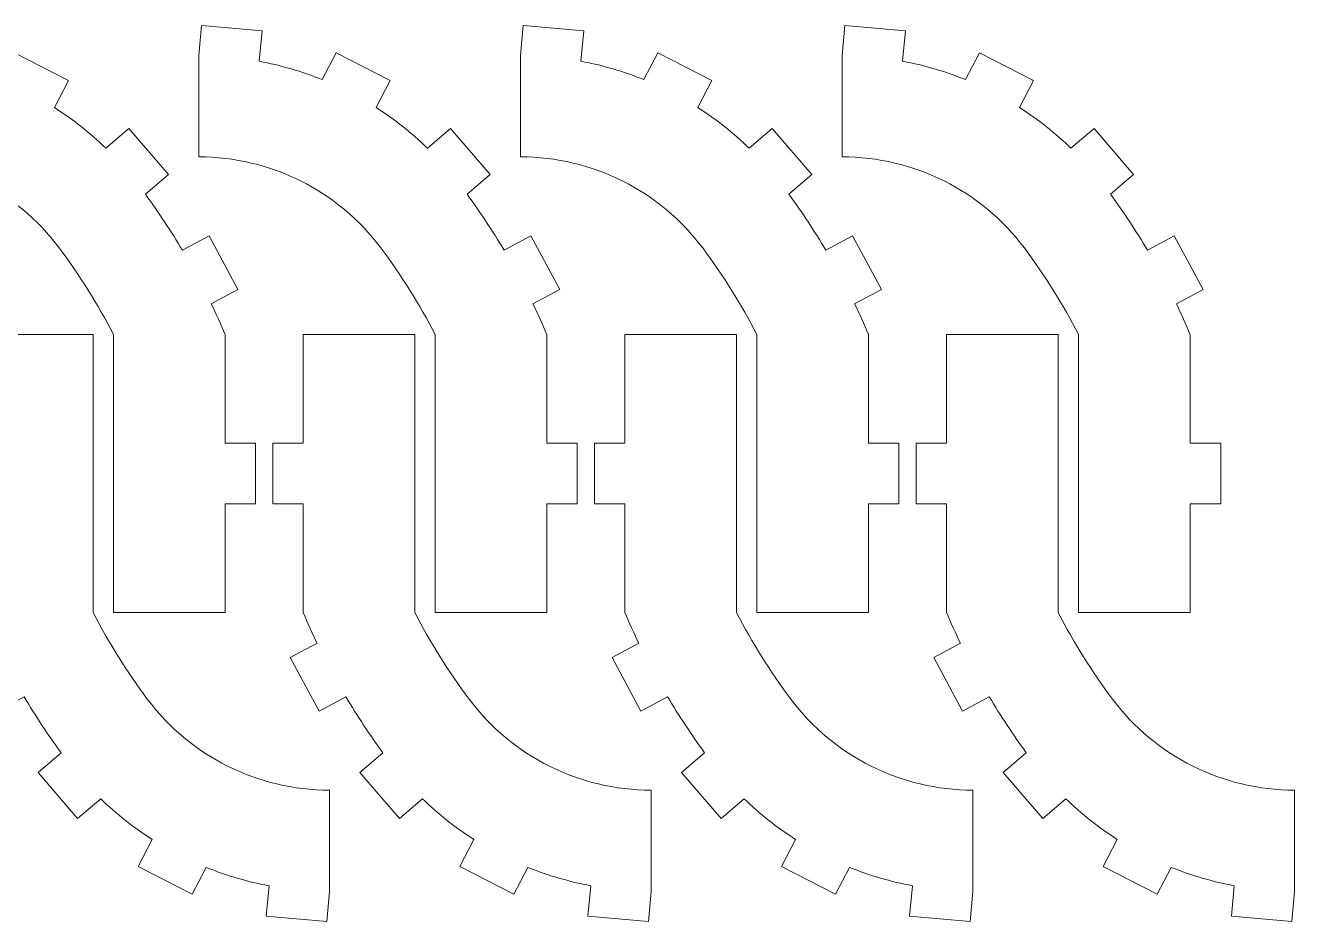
# Model space of a CAD drawing. Header units: millimetres. Extents: x -263 to 263, y -151 to 151.
# Drawn here: x 137.9 to 263.3, y 62.6 to 151.2 of the extents above; entities that cross this region are included whole.
import ezdxf

# ---------------------------------------------------------------- set-up
doc = ezdxf.new("R2010")
doc.units = ezdxf.units.MM
doc.header["$MEASUREMENT"] = 0
doc.layers.add('Camada 1', color=7, linetype='Continuous')

msp = doc.modelspace()

# ---------------------------------------------------------------- linework, layer by layer
at = {"layer": 'Camada 1', "lineweight": 20}
for points in [[(146.6189, 120.6356), (146.6189, 120.6356), (146.6189, 93.1902), (146.6189, 93.1902), (146.6189, 93.1902), (146.6189, 93.1902), (157.6592, 93.1902), (157.6592, 93.1902), (157.6592, 93.1902), (157.6592, 93.1902), (157.6592, 103.9129), (157.6592, 103.9129), (157.6592, 103.9129), (157.6592, 103.9129), (160.6592, 103.9129), (160.6592, 103.9129), (160.6592, 103.9129), (160.6592, 103.9129), (160.6592, 109.9129), (160.6592, 109.9129), (160.6592, 109.9129), (160.6592, 109.9129), (157.6592, 109.9129), (157.6592, 109.9129), (157.6592, 109.9129), (157.6592, 109.9129), (157.6592, 120.6356), (157.6592, 120.6356), (157.6592, 120.6356), (157.223, 121.6592), (156.7624, 122.6723), (156.2778, 123.6739), (156.2778, 123.6739), (156.2778, 123.6739), (158.9199, 125.0949), (158.9199, 125.0949), (158.9199, 125.0949), (158.9199, 125.0949), (156.078, 130.3791), (156.078, 130.3791), (156.078, 130.3791), (156.078, 130.3791), (153.4358, 128.9582), (153.4358, 128.9582), (153.4358, 128.9582), (152.3058, 130.8591), (151.0864, 132.7055), (149.7816, 134.491), (149.7816, 134.491), (149.7816, 134.491), (152.0536, 136.4405), (152.0536, 136.4405), (152.0536, 136.4405), (152.0536, 136.4405), (148.1465, 140.9939), (148.1465, 140.9939), (148.1465, 140.9939), (148.1465, 140.9939), (145.8697, 139.0404), (145.8697, 139.0404), (145.8697, 139.0404), (144.3139, 140.5466), (142.6115, 141.8935), (140.7878, 143.0611), (140.7878, 143.0611), (140.7878, 143.0611), (142.1652, 145.7262), (142.1652, 145.7262), (142.1652, 145.7262), (142.1652, 145.7262), (136.8351, 148.4811), (136.8351, 148.4811), (136.8351, 148.4811), (136.8351, 148.4811), (135.4576, 145.816), (135.4576, 145.816), (135.4576, 145.816), (133.4503, 146.6285), (131.3669, 147.2383), (129.2383, 147.6364), (129.2383, 147.6364), (129.2383, 147.6364), (129.5153, 150.6235), (129.5153, 150.6235), (129.5153, 150.6235), (129.5153, 150.6235), (123.5409, 151.1774), (123.5409, 151.1774), (123.5409, 151.1774), (123.5409, 151.1774), (123.264, 148.1902), (123.264, 148.1902), (123.264, 148.1902), (123.264, 148.1902), (123.264, 138.1902), (123.264, 138.1902), (123.264, 138.1902), (130.346, 138.1902), (137.0147, 134.8558), (141.264, 129.1902), (141.264, 129.1902), (143.286, 126.4941), (145.0774, 123.6325), (146.6189, 120.6356)], [(178.4025, 120.6356), (178.4025, 120.6356), (178.4025, 93.1902), (178.4025, 93.1902), (178.4025, 93.1902), (178.4025, 93.1902), (189.4428, 93.1902), (189.4428, 93.1902), (189.4428, 93.1902), (189.4428, 93.1902), (189.4428, 103.9129), (189.4428, 103.9129), (189.4428, 103.9129), (189.4428, 103.9129), (192.4428, 103.9129), (192.4428, 103.9129), (192.4428, 103.9129), (192.4428, 103.9129), (192.4428, 109.9129), (192.4428, 109.9129), (192.4428, 109.9129), (192.4428, 109.9129), (189.4428, 109.9129), (189.4428, 109.9129), (189.4428, 109.9129), (189.4428, 109.9129), (189.4428, 120.6356), (189.4428, 120.6356), (189.4428, 120.6356), (189.0066, 121.6592), (188.546, 122.6723), (188.0614, 123.6739), (188.0614, 123.6739), (188.0614, 123.6739), (190.7035, 125.0949), (190.7035, 125.0949), (190.7035, 125.0949), (190.7035, 125.0949), (187.8616, 130.3791), (187.8616, 130.3791), (187.8616, 130.3791), (187.8616, 130.3791), (185.2194, 128.9582), (185.2194, 128.9582), (185.2194, 128.9582), (184.0894, 130.8591), (182.87, 132.7055), (181.5652, 134.491), (181.5652, 134.491), (181.5652, 134.491), (183.8372, 136.4405), (183.8372, 136.4405), (183.8372, 136.4405), (183.8372, 136.4405), (179.9301, 140.9939), (179.9301, 140.9939), (179.9301, 140.9939), (179.9301, 140.9939), (177.6533, 139.0404), (177.6533, 139.0404), (177.6533, 139.0404), (176.0975, 140.5466), (174.3951, 141.8935), (172.5714, 143.0611), (172.5714, 143.0611), (172.5714, 143.0611), (173.9488, 145.7262), (173.9488, 145.7262), (173.9488, 145.7262), (173.9488, 145.7262), (168.6187, 148.4811), (168.6187, 148.4811), (168.6187, 148.4811), (168.6187, 148.4811), (167.2412, 145.816), (167.2412, 145.816), (167.2412, 145.816), (165.2339, 146.6285), (163.1505, 147.2383), (161.0219, 147.6364), (161.0219, 147.6364), (161.0219, 147.6364), (161.2989, 150.6235), (161.2989, 150.6235), (161.2989, 150.6235), (161.2989, 150.6235), (155.3245, 151.1774), (155.3245, 151.1774), (155.3245, 151.1774), (155.3245, 151.1774), (155.0476, 148.1902), (155.0476, 148.1902), (155.0476, 148.1902), (155.0476, 148.1902), (155.0476, 138.1902), (155.0476, 138.1902), (155.0476, 138.1902), (162.1296, 138.1902), (168.7983, 134.8558), (173.0476, 129.1902), (173.0476, 129.1902), (175.0696, 126.4941), (176.861, 123.6325), (178.4025, 120.6356)], [(210.1861, 120.6356), (210.1861, 120.6356), (210.1861, 93.1902), (210.1861, 93.1902), (210.1861, 93.1902), (210.1861, 93.1902), (221.2264, 93.1902), (221.2264, 93.1902), (221.2264, 93.1902), (221.2264, 93.1902), (221.2264, 103.9129), (221.2264, 103.9129), (221.2264, 103.9129), (221.2264, 103.9129), (224.2264, 103.9129), (224.2264, 103.9129), (224.2264, 103.9129), (224.2264, 103.9129), (224.2264, 109.9129), (224.2264, 109.9129), (224.2264, 109.9129), (224.2264, 109.9129), (221.2264, 109.9129), (221.2264, 109.9129), (221.2264, 109.9129), (221.2264, 109.9129), (221.2264, 120.6356), (221.2264, 120.6356), (221.2264, 120.6356), (220.7902, 121.6592), (220.3296, 122.6723), (219.845, 123.6739), (219.845, 123.6739), (219.845, 123.6739), (222.4871, 125.0949), (222.4871, 125.0949), (222.4871, 125.0949), (222.4871, 125.0949), (219.6452, 130.3791), (219.6452, 130.3791), (219.6452, 130.3791), (219.6452, 130.3791), (217.003, 128.9582), (217.003, 128.9582), (217.003, 128.9582), (215.873, 130.8591), (214.6536, 132.7055), (213.3488, 134.491), (213.3488, 134.491), (213.3488, 134.491), (215.6208, 136.4405), (215.6208, 136.4405), (215.6208, 136.4405), (215.6208, 136.4405), (211.7137, 140.9939), (211.7137, 140.9939), (211.7137, 140.9939), (211.7137, 140.9939), (209.4369, 139.0404), (209.4369, 139.0404), (209.4369, 139.0404), (207.8811, 140.5466), (206.1787, 141.8935), (204.355, 143.0611), (204.355, 143.0611), (204.355, 143.0611), (205.7324, 145.7262), (205.7324, 145.7262), (205.7324, 145.7262), (205.7324, 145.7262), (200.4023, 148.4811), (200.4023, 148.4811), (200.4023, 148.4811), (200.4023, 148.4811), (199.0248, 145.816), (199.0248, 145.816), (199.0248, 145.816), (197.0175, 146.6285), (194.9341, 147.2383), (192.8055, 147.6364), (192.8055, 147.6364), (192.8055, 147.6364), (193.0825, 150.6235), (193.0825, 150.6235), (193.0825, 150.6235), (193.0825, 150.6235), (187.1081, 151.1774), (187.1081, 151.1774), (187.1081, 151.1774), (187.1081, 151.1774), (186.8312, 148.1902), (186.8312, 148.1902), (186.8312, 148.1902), (186.8312, 148.1902), (186.8312, 138.1902), (186.8312, 138.1902), (186.8312, 138.1902), (193.9132, 138.1902), (200.5819, 134.8558), (204.8312, 129.1902), (204.8312, 129.1902), (206.8532, 126.4941), (208.6446, 123.6325), (210.1861, 120.6356)], [(241.9697, 120.6356), (241.9697, 120.6356), (241.9697, 93.1902), (241.9697, 93.1902), (241.9697, 93.1902), (241.9697, 93.1902), (253.01, 93.1902), (253.01, 93.1902), (253.01, 93.1902), (253.01, 93.1902), (253.01, 103.9129), (253.01, 103.9129), (253.01, 103.9129), (253.01, 103.9129), (256.01, 103.9129), (256.01, 103.9129), (256.01, 103.9129), (256.01, 103.9129), (256.01, 109.9129), (256.01, 109.9129), (256.01, 109.9129), (256.01, 109.9129), (253.01, 109.9129), (253.01, 109.9129), (253.01, 109.9129), (253.01, 109.9129), (253.01, 120.6356), (253.01, 120.6356), (253.01, 120.6356), (252.5738, 121.6592), (252.1132, 122.6723), (251.6286, 123.6739), (251.6286, 123.6739), (251.6286, 123.6739), (254.2707, 125.0949), (254.2707, 125.0949), (254.2707, 125.0949), (254.2707, 125.0949), (251.4288, 130.3791), (251.4288, 130.3791), (251.4288, 130.3791), (251.4288, 130.3791), (248.7866, 128.9582), (248.7866, 128.9582), (248.7866, 128.9582), (247.6566, 130.8591), (246.4372, 132.7055), (245.1324, 134.491), (245.1324, 134.491), (245.1324, 134.491), (247.4044, 136.4405), (247.4044, 136.4405), (247.4044, 136.4405), (247.4044, 136.4405), (243.4973, 140.9939), (243.4973, 140.9939), (243.4973, 140.9939), (243.4973, 140.9939), (241.2205, 139.0404), (241.2205, 139.0404), (241.2205, 139.0404), (239.6647, 140.5466), (237.9623, 141.8935), (236.1386, 143.0611), (236.1386, 143.0611), (236.1386, 143.0611), (237.516, 145.7262), (237.516, 145.7262), (237.516, 145.7262), (237.516, 145.7262), (232.1859, 148.4811), (232.1859, 148.4811), (232.1859, 148.4811), (232.1859, 148.4811), (230.8084, 145.816), (230.8084, 145.816), (230.8084, 145.816), (228.8011, 146.6285), (226.7177, 147.2383), (224.5891, 147.6364), (224.5891, 147.6364), (224.5891, 147.6364), (224.8661, 150.6235), (224.8661, 150.6235), (224.8661, 150.6235), (224.8661, 150.6235), (218.8917, 151.1774), (218.8917, 151.1774), (218.8917, 151.1774), (218.8917, 151.1774), (218.6148, 148.1902), (218.6148, 148.1902), (218.6148, 148.1902), (218.6148, 148.1902), (218.6148, 138.1902), (218.6148, 138.1902), (218.6148, 138.1902), (225.6968, 138.1902), (232.3655, 134.8558), (236.6148, 129.1902), (236.6148, 129.1902), (238.6368, 126.4941), (240.4282, 123.6325), (241.9697, 120.6356)], [(144.6081, 93.1902), (144.6081, 93.1902), (144.6081, 120.6356), (144.6081, 120.6356), (144.6081, 120.6356), (144.6081, 120.6356), (133.5678, 120.6356), (133.5678, 120.6356), (133.5678, 120.6356), (133.5678, 120.6356), (133.5678, 109.9129), (133.5678, 109.9129), (133.5678, 109.9129), (133.5678, 109.9129), (130.5678, 109.9129), (130.5678, 109.9129), (130.5678, 109.9129), (130.5678, 109.9129), (130.5678, 103.9129), (130.5678, 103.9129), (130.5678, 103.9129), (130.5678, 103.9129), (133.5678, 103.9129), (133.5678, 103.9129), (133.5678, 103.9129), (133.5678, 103.9129), (133.5678, 93.1902), (133.5678, 93.1902), (133.5678, 93.1902), (134.004, 92.1666), (134.4646, 91.1535), (134.9492, 90.1519), (134.9492, 90.1519), (134.9492, 90.1519), (132.3071, 88.7309), (132.3071, 88.7309), (132.3071, 88.7309), (132.3071, 88.7309), (135.149, 83.4467), (135.149, 83.4467), (135.149, 83.4467), (135.149, 83.4467), (137.7912, 84.8676), (137.7912, 84.8676), (137.7912, 84.8676), (138.9212, 82.9667), (140.1406, 81.1203), (141.4454, 79.3348), (141.4454, 79.3348), (141.4454, 79.3348), (139.1734, 77.3853), (139.1734, 77.3853), (139.1734, 77.3853), (139.1734, 77.3853), (143.0805, 72.8319), (143.0805, 72.8319), (143.0805, 72.8319), (143.0805, 72.8319), (145.3573, 74.7854), (145.3573, 74.7854), (145.3573, 74.7854), (146.9131, 73.2792), (148.6155, 71.9323), (150.4392, 70.7647), (150.4392, 70.7647), (150.4392, 70.7647), (149.0618, 68.0996), (149.0618, 68.0996), (149.0618, 68.0996), (149.0618, 68.0996), (154.3919, 65.3447), (154.3919, 65.3447), (154.3919, 65.3447), (154.3919, 65.3447), (155.7694, 68.0098), (155.7694, 68.0098), (155.7694, 68.0098), (157.7767, 67.1973), (159.8601, 66.5875), (161.9887, 66.1894), (161.9887, 66.1894), (161.9887, 66.1894), (161.7117, 63.2023), (161.7117, 63.2023), (161.7117, 63.2023), (161.7117, 63.2023), (167.6861, 62.6484), (167.6861, 62.6484), (167.6861, 62.6484), (167.6861, 62.6484), (167.963, 65.6356), (167.963, 65.6356), (167.963, 65.6356), (167.963, 65.6356), (167.963, 75.6356), (167.963, 75.6356), (167.963, 75.6356), (160.881, 75.6356), (154.2123, 78.97), (149.963, 84.6356), (149.963, 84.6356), (147.941, 87.3317), (146.1496, 90.1933), (144.6081, 93.1902)], [(176.3917, 93.1902), (176.3917, 93.1902), (176.3917, 120.6356), (176.3917, 120.6356), (176.3917, 120.6356), (176.3917, 120.6356), (165.3514, 120.6356), (165.3514, 120.6356), (165.3514, 120.6356), (165.3514, 120.6356), (165.3514, 109.9129), (165.3514, 109.9129), (165.3514, 109.9129), (165.3514, 109.9129), (162.3514, 109.9129), (162.3514, 109.9129), (162.3514, 109.9129), (162.3514, 109.9129), (162.3514, 103.9129), (162.3514, 103.9129), (162.3514, 103.9129), (162.3514, 103.9129), (165.3514, 103.9129), (165.3514, 103.9129), (165.3514, 103.9129), (165.3514, 103.9129), (165.3514, 93.1902), (165.3514, 93.1902), (165.3514, 93.1902), (165.7876, 92.1666), (166.2482, 91.1535), (166.7328, 90.1519), (166.7328, 90.1519), (166.7328, 90.1519), (164.0907, 88.7309), (164.0907, 88.7309), (164.0907, 88.7309), (164.0907, 88.7309), (166.9326, 83.4467), (166.9326, 83.4467), (166.9326, 83.4467), (166.9326, 83.4467), (169.5748, 84.8676), (169.5748, 84.8676), (169.5748, 84.8676), (170.7048, 82.9667), (171.9242, 81.1203), (173.229, 79.3348), (173.229, 79.3348), (173.229, 79.3348), (170.957, 77.3853), (170.957, 77.3853), (170.957, 77.3853), (170.957, 77.3853), (174.8641, 72.8319), (174.8641, 72.8319), (174.8641, 72.8319), (174.8641, 72.8319), (177.1409, 74.7854), (177.1409, 74.7854), (177.1409, 74.7854), (178.6967, 73.2792), (180.3991, 71.9323), (182.2228, 70.7647), (182.2228, 70.7647), (182.2228, 70.7647), (180.8454, 68.0996), (180.8454, 68.0996), (180.8454, 68.0996), (180.8454, 68.0996), (186.1755, 65.3447), (186.1755, 65.3447), (186.1755, 65.3447), (186.1755, 65.3447), (187.553, 68.0098), (187.553, 68.0098), (187.553, 68.0098), (189.5603, 67.1973), (191.6437, 66.5875), (193.7723, 66.1894), (193.7723, 66.1894), (193.7723, 66.1894), (193.4953, 63.2023), (193.4953, 63.2023), (193.4953, 63.2023), (193.4953, 63.2023), (199.4697, 62.6484), (199.4697, 62.6484), (199.4697, 62.6484), (199.4697, 62.6484), (199.7466, 65.6356), (199.7466, 65.6356), (199.7466, 65.6356), (199.7466, 65.6356), (199.7466, 75.6356), (199.7466, 75.6356), (199.7466, 75.6356), (192.6646, 75.6356), (185.9959, 78.97), (181.7466, 84.6356), (181.7466, 84.6356), (179.7246, 87.3317), (177.9332, 90.1933), (176.3917, 93.1902)], [(208.1753, 93.1902), (208.1753, 93.1902), (208.1753, 120.6356), (208.1753, 120.6356), (208.1753, 120.6356), (208.1753, 120.6356), (197.135, 120.6356), (197.135, 120.6356), (197.135, 120.6356), (197.135, 120.6356), (197.135, 109.9129), (197.135, 109.9129), (197.135, 109.9129), (197.135, 109.9129), (194.135, 109.9129), (194.135, 109.9129), (194.135, 109.9129), (194.135, 109.9129), (194.135, 103.9129), (194.135, 103.9129), (194.135, 103.9129), (194.135, 103.9129), (197.135, 103.9129), (197.135, 103.9129), (197.135, 103.9129), (197.135, 103.9129), (197.135, 93.1902), (197.135, 93.1902), (197.135, 93.1902), (197.5712, 92.1666), (198.0318, 91.1535), (198.5164, 90.1519), (198.5164, 90.1519), (198.5164, 90.1519), (195.8743, 88.7309), (195.8743, 88.7309), (195.8743, 88.7309), (195.8743, 88.7309), (198.7162, 83.4467), (198.7162, 83.4467), (198.7162, 83.4467), (198.7162, 83.4467), (201.3584, 84.8676), (201.3584, 84.8676), (201.3584, 84.8676), (202.4884, 82.9667), (203.7078, 81.1203), (205.0126, 79.3348), (205.0126, 79.3348), (205.0126, 79.3348), (202.7406, 77.3853), (202.7406, 77.3853), (202.7406, 77.3853), (202.7406, 77.3853), (206.6477, 72.8319), (206.6477, 72.8319), (206.6477, 72.8319), (206.6477, 72.8319), (208.9245, 74.7854), (208.9245, 74.7854), (208.9245, 74.7854), (210.4803, 73.2792), (212.1827, 71.9323), (214.0064, 70.7647), (214.0064, 70.7647), (214.0064, 70.7647), (212.629, 68.0996), (212.629, 68.0996), (212.629, 68.0996), (212.629, 68.0996), (217.9591, 65.3447), (217.9591, 65.3447), (217.9591, 65.3447), (217.9591, 65.3447), (219.3366, 68.0098), (219.3366, 68.0098), (219.3366, 68.0098), (221.3439, 67.1973), (223.4273, 66.5875), (225.5559, 66.1894), (225.5559, 66.1894), (225.5559, 66.1894), (225.2789, 63.2023), (225.2789, 63.2023), (225.2789, 63.2023), (225.2789, 63.2023), (231.2533, 62.6484), (231.2533, 62.6484), (231.2533, 62.6484), (231.2533, 62.6484), (231.5302, 65.6356), (231.5302, 65.6356), (231.5302, 65.6356), (231.5302, 65.6356), (231.5302, 75.6356), (231.5302, 75.6356), (231.5302, 75.6356), (224.4482, 75.6356), (217.7795, 78.97), (213.5302, 84.6356), (213.5302, 84.6356), (211.5082, 87.3317), (209.7168, 90.1933), (208.1753, 93.1902)], [(239.9589, 93.1902), (239.9589, 93.1902), (239.9589, 120.6356), (239.9589, 120.6356), (239.9589, 120.6356), (239.9589, 120.6356), (228.9186, 120.6356), (228.9186, 120.6356), (228.9186, 120.6356), (228.9186, 120.6356), (228.9186, 109.9129), (228.9186, 109.9129), (228.9186, 109.9129), (228.9186, 109.9129), (225.9186, 109.9129), (225.9186, 109.9129), (225.9186, 109.9129), (225.9186, 109.9129), (225.9186, 103.9129), (225.9186, 103.9129), (225.9186, 103.9129), (225.9186, 103.9129), (228.9186, 103.9129), (228.9186, 103.9129), (228.9186, 103.9129), (228.9186, 103.9129), (228.9186, 93.1902), (228.9186, 93.1902), (228.9186, 93.1902), (229.3548, 92.1666), (229.8154, 91.1535), (230.3, 90.1519), (230.3, 90.1519), (230.3, 90.1519), (227.6579, 88.7309), (227.6579, 88.7309), (227.6579, 88.7309), (227.6579, 88.7309), (230.4998, 83.4467), (230.4998, 83.4467), (230.4998, 83.4467), (230.4998, 83.4467), (233.142, 84.8676), (233.142, 84.8676), (233.142, 84.8676), (234.272, 82.9667), (235.4914, 81.1203), (236.7962, 79.3348), (236.7962, 79.3348), (236.7962, 79.3348), (234.5242, 77.3853), (234.5242, 77.3853), (234.5242, 77.3853), (234.5242, 77.3853), (238.4313, 72.8319), (238.4313, 72.8319), (238.4313, 72.8319), (238.4313, 72.8319), (240.7081, 74.7854), (240.7081, 74.7854), (240.7081, 74.7854), (242.2639, 73.2792), (243.9663, 71.9323), (245.79, 70.7647), (245.79, 70.7647), (245.79, 70.7647), (244.4126, 68.0996), (244.4126, 68.0996), (244.4126, 68.0996), (244.4126, 68.0996), (249.7427, 65.3447), (249.7427, 65.3447), (249.7427, 65.3447), (249.7427, 65.3447), (251.1202, 68.0098), (251.1202, 68.0098), (251.1202, 68.0098), (253.1275, 67.1973), (255.2109, 66.5875), (257.3395, 66.1894), (257.3395, 66.1894), (257.3395, 66.1894), (257.0625, 63.2023), (257.0625, 63.2023), (257.0625, 63.2023), (257.0625, 63.2023), (263.0369, 62.6484), (263.0369, 62.6484), (263.0369, 62.6484), (263.0369, 62.6484), (263.3138, 65.6356), (263.3138, 65.6356), (263.3138, 65.6356), (263.3138, 65.6356), (263.3138, 75.6356), (263.3138, 75.6356), (263.3138, 75.6356), (256.2318, 75.6356), (249.5631, 78.97), (245.3138, 84.6356), (245.3138, 84.6356), (243.2918, 87.3317), (241.5004, 90.1933), (239.9589, 93.1902)]]:
    msp.add_open_spline(points, degree=3, knots=[0, 0, 0, 0, 0.03703704, 0.03703704, 0.03703704, 0.03703704, 0.07407407, 0.07407407, 0.07407407, 0.07407407, 0.11111111, 0.11111111, 0.11111111, 0.11111111, 0.14814815, 0.14814815, 0.14814815, 0.14814815, 0.18518519, 0.18518519, 0.18518519, 0.18518519, 0.22222222, 0.22222222, 0.22222222, 0.22222222, 0.25925926, 0.25925926, 0.25925926, 0.25925926, 0.2962963, 0.2962963, 0.2962963, 0.2962963, 0.33333333, 0.33333333, 0.33333333, 0.33333333, 0.37037037, 0.37037037, 0.37037037, 0.37037037, 0.40740741, 0.40740741, 0.40740741, 0.40740741, 0.44444444, 0.44444444, 0.44444444, 0.44444444, 0.48148148, 0.48148148, 0.48148148, 0.48148148, 0.51851852, 0.51851852, 0.51851852, 0.51851852, 0.55555556, 0.55555556, 0.55555556, 0.55555556, 0.59259259, 0.59259259, 0.59259259, 0.59259259, 0.62962963, 0.62962963, 0.62962963, 0.62962963, 0.66666667, 0.66666667, 0.66666667, 0.66666667, 0.7037037, 0.7037037, 0.7037037, 0.7037037, 0.74074074, 0.74074074, 0.74074074, 0.74074074, 0.77777778, 0.77777778, 0.77777778, 0.77777778, 0.81481481, 0.81481481, 0.81481481, 0.81481481, 0.85185185, 0.85185185, 0.85185185, 0.85185185, 0.88888889, 0.88888889, 0.88888889, 0.88888889, 0.92592593, 0.92592593, 0.92592593, 0.92592593, 1, 1, 1, 1], dxfattribs=at)

doc.saveas('drawing.dxf')
